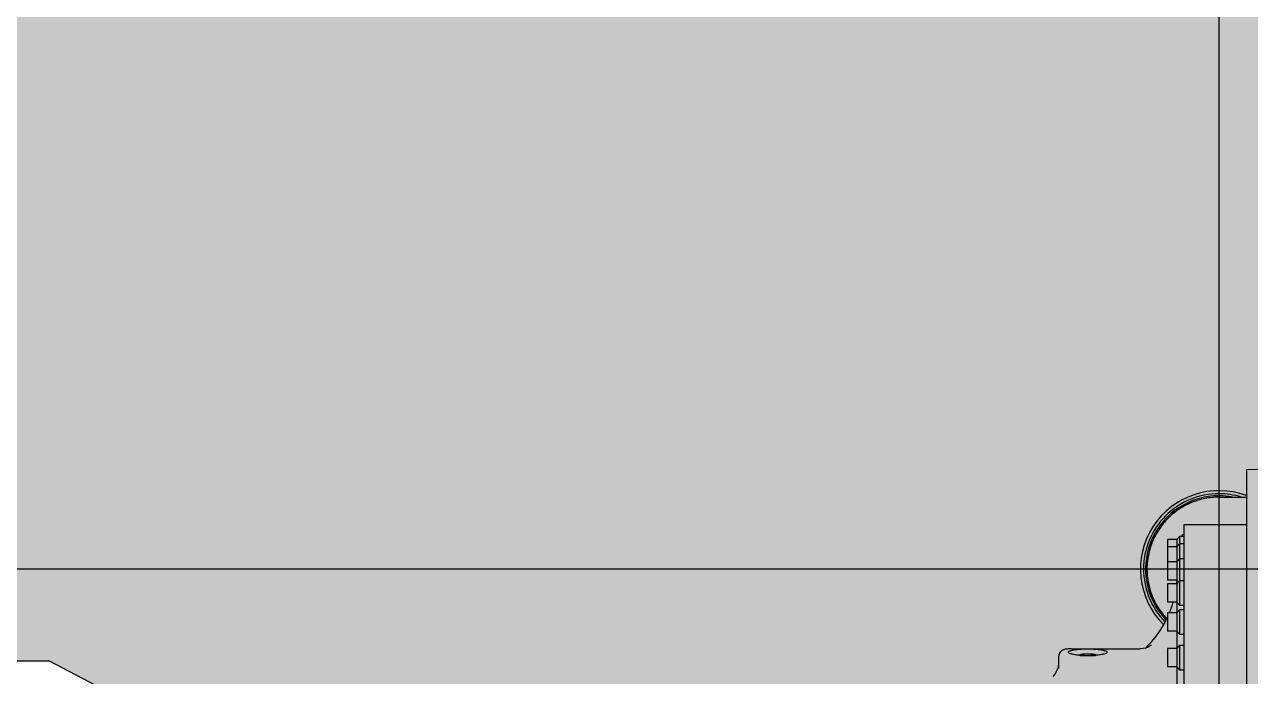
# Model space of a CAD drawing. Header units: millimetres. Extents: x -18489 to 17339, y -1599 to 10961.
# Drawn here: x -16884.8 to -16764.7, y 2144.8 to 2208.7 of the extents above; entities that cross this region are included whole.
import ezdxf

# ---------------------------------------------------------------- set-up
doc = ezdxf.new("R2010")
doc.units = ezdxf.units.MM
for name, color, linetype in [('188K-SM-03-F10-MECH-EQ-Y2257103$0$0 Xref', 8, 'Continuous'), ('188K-SM-03-F10-MECH-EQ-Y2257103$0$M-EQU-FOUNDATION', 8, 'Continuous'), ('188K-SM-03-F10-MECH-EQ-Y2257103$0$Micron CUP L10 HVAC EQU$0$M-MECH-EQU', 136, 'Continuous'), ('188K-SM-03-F10-MECH-EQ-Y2257103$0$Micron CUP L10 HVAC EQU$0$M-PHASE1 AREA', 252, 'Continuous')]:
    doc.layers.add(name, color=color, linetype=linetype)
pattern_1 = [(50, (4473.52, 709.2), (54.6554, -4.78173), [5.715, -62.865]), (355, (4473.52, 709.2), (-10.57303, 57.31705), [4.572, -50.29218]), (100.45144, (4478.076, 708.8), (44.08237, 52.53533), [4.857, -53.42707]), (46.1842, (4473.52, 724.44), (81.32371, -12.6127), [8.5725, -94.2975]), (96.63556, (4480.3, 723.39), (71.22124, 74.22784), [7.2855, -80.14068]), (351.18415, (4473.52, 724.44), (71.22124, 74.22784), [6.858, -75.43792]), (21, (4481.14, 720.63), (45.48432, -30.67956), [5.715, -62.865]), (326, (4481.14, 720.63), (18.54061, 55.25639), [4.572, -50.292]), (71.45144, (4484.93, 718.07), (64.02493, 24.57683), [4.857, -53.42698]), (37.5, (4473.521, 709.2), (0.926581, 25.366512), [0, -49.6824, 0, -51.054, 0, -50.4825]), (7.5, (4473.52, 709.2), (20.0459, 30.054172), [0, -29.1084, 0, -48.5394, 0, -19.2405]), (327.5, (4456.529, 709.2), (40.677179, -1.718623), [0, -19.05, 0, -59.436, 0, -78.867]), (317.5, (4448.91, 709.2), (44.438754, 7.62795), [0, -24.765, 0, -39.4716, 0, -56.007])]

# ---------------------------------------------------------------- blocks, each defined once
blk = doc.blocks.new('188K-SM-03-F10-MECH-EQ-Y2257103$0$Micron CUP L10 HVAC EQU$0$A$C0c53ceb0')
at = {"layer": '188K-SM-03-F10-MECH-EQ-Y2257103$0$Micron CUP L10 HVAC EQU$0$M-PHASE1 AREA'}
for p, q in [((-6246.39325, 13278.08583), (-6246.39325, 10033.4986)), ((-6219.49758, 12476.66688), (-6139.8827, 12479.44709)), ((-6219.49758, 12476.66037), (-6219.49758, 11155.90123)), ((-6246.39325, 12455.9493), (-6246.39325, 12450.95456)), ((-6246.3433, 12450.95454), (-6246.33983, 12455.94928)), ((-6246.3542, 12449.60608), (-6219.49758, 12449.60608)), ((-6219.49758, 12422.36767), (-6280.9009, 12422.36767)), ((-6280.9009, 12422.36767), (-6280.9009, 11210.79399)), ((-6287.62481, 12408.2019), (-6296.75919, 12408.2019)), ((-6296.75919, 12408.2019), (-6296.75919, 12368.36151)), ((-6287.62481, 12408.18191), (-6296.75919, 12408.18191)), ((-6287.62481, 12408.2019), (-6285.12272, 12411.14627)), ((-6287.62481, 12408.18191), (-6285.11286, 12411.13789)), ((-6287.62481, 12408.2019), (-6287.62481, 12368.36151)), ((-6282.49941, 12411.15788), (-6285.11286, 12411.15788)), ((-6285.11286, 12411.15788), (-6285.11286, 12403.79178)), ((-6280.9009, 12411.13789), (-6285.11286, 12411.13789)), ((-6282.49941, 12412.85269), (-6280.9009, 12412.85269)), ((-6282.49941, 12412.85269), (-6282.49941, 12411.13789)), ((-6287.62481, 12400.83369), (-6296.75919, 12400.83369)), ((-6287.62481, 12400.83369), (-6285.11286, 12403.78968)), ((-6280.9009, 12403.78968), (-6285.11286, 12403.78968)), ((-6285.11286, 12403.78968), (-6285.11286, 12343.76913)), ((-6287.62481, 12386.24967), (-6296.75919, 12386.24967)), ((-6287.62481, 12386.24967), (-6285.11286, 12389.20565)), ((-6280.9009, 12389.20565), (-6285.11286, 12389.20565)), ((-3683.5878, 12379.03032), (-8809.19869, 12379.03032)), ((-6287.62481, 12368.36151), (-6296.75919, 12368.36151)), ((-6287.62481, 12364.7497), (-6296.75919, 12364.7497)), ((-6296.75919, 12364.7497), (-6296.75919, 12346.72511)), ((-6287.62481, 12364.61327), (-6296.75919, 12364.61327)), ((-6287.62481, 12368.36151), (-6286.03221, 12366.48739)), ((-6287.62481, 12364.61327), (-6285.11286, 12367.56925)), ((-6287.62481, 12364.61327), (-6287.62481, 12346.72511)), ((-6287.24421, 12364.61327), (-6287.24421, 12367.91364)), ((-6280.9009, 12367.56925), (-6285.11286, 12367.56925)), ((-6287.62481, 12346.72511), (-6296.75919, 12346.72511)), ((-6287.62481, 12346.72511), (-6285.11286, 12343.76913)), ((-6287.24421, 12336.19662), (-6287.24421, 12346.27724)), ((-6294.94571, 12336.36907), (-6296.75919, 12336.36907)), ((-6296.75919, 12336.36907), (-6296.75919, 12318.30846)), ((-6287.62481, 12336.19662), (-6296.75919, 12336.19662)), ((-6287.62481, 12336.19662), (-6285.11286, 12339.1526)), ((-6287.62481, 12336.19662), (-6287.62481, 12318.30846)), ((-6285.11286, 12343.76913), (-6280.9009, 12343.76913)), ((-6280.9009, 12339.1526), (-6285.11286, 12339.1526)), ((-6285.11286, 12339.1526), (-6285.11286, 12315.35248)), ((-6287.62481, 12318.30846), (-6296.75919, 12318.30846)), ((-6287.62481, 12318.30846), (-6285.11286, 12315.35248)), ((-6287.24421, 12301.35712), (-6287.24421, 12317.86058)), ((-6285.11286, 12315.35248), (-6280.9009, 12315.35248)), ((-6390.76716, 12300.99675), (-6323.60642, 12300.99675)), ((-6323.22568, 12301.00059), (-6323.60536, 12300.99674)), ((-6320.68881, 12301.22512), (-6323.22568, 12301.00059)), ((-6318.49304, 12301.70911), (-6320.68881, 12301.22512)), ((-6316.56284, 12302.37754), (-6318.49304, 12301.70911)), ((-6314.84786, 12303.19046), (-6316.56284, 12302.37754)), ((-6313.4138, 12304.06352), (-6314.84786, 12303.19046)), ((-6312.61945, 12304.65071), (-6313.4138, 12304.06352)), ((-6312.57029, 12304.69038), (-6312.61945, 12304.65071)), ((-6287.62481, 12301.35712), (-6296.75919, 12301.35712)), ((-6296.75919, 12301.35712), (-6296.75919, 12283.46896)), ((-6287.62481, 12301.35712), (-6285.11286, 12304.3131)), ((-6287.62481, 12301.35712), (-6287.62481, 12283.46896)), ((-6280.9009, 12304.3131), (-6285.11286, 12304.3131)), ((-6285.11286, 12304.3131), (-6285.11286, 12280.51298)), ((-6403.6651, 12286.10021), (-6404.37285, 12281.60012)), ((-6403.45379, 12293.55192), (-6403.45379, 12281.83596)), ((-6407.07477, 12276.27508), (-6409.13067, 12273.88348)), ((-6404.37285, 12281.60012), (-6407.07477, 12276.27508)), ((-6287.62481, 12283.46896), (-6296.75919, 12283.46896)), ((-6287.62481, 12283.46896), (-6285.11286, 12280.51298)), ((-6287.24421, 12260.53295), (-6287.24421, 12283.02109)), ((-6285.11286, 12280.51298), (-6280.9009, 12280.51298))]:
    blk.add_line(p, q, dxfattribs=at)
for centre, radius, start, end in [((-6246.39325, 12379.03032), 76.91897, 69.52357114, 224.94230081), ((-6246.39325, 12379.03032), 71.92423, 90, 223.52705063), ((-6246.39325, 12379.03032), 70.57575, 89.96834303, 223.20917748), ((-6246.39325, 12379.03032), 71.92423, 79.42711874, 89.96021126), ((-6246.45448, 12378.62132), 74.33094, 72.9541782, 89.91322984), ((-6388.7373, 12374.77953), 101.49308, 354.25743841, 356.36731486), ((-6388.7373, 12374.77953), 101.49308, 337.61625142, 343.88222477), ((-6388.7373, 12374.77953), 101.49308, 313.62032441, 335.4410261), ((-6376.04276, 12379.99188), 85.66994, 265.39759368, 266.08199102), ((-6375.65756, 12385.60287), 91.29414, 266.0814244, 266.77616324), ((-6374.92383, 12400.73379), 106.44244, 266.83986747, 270.00648948), ((-6374.90886, 12256.70511), 38.97271, 87.7291923, 92.2708077), ((-6374.8281, 12398.34359), 104.05227, 269.95713091, 273.19651214), ((-6374.16017, 12385.60287), 91.29414, 273.22383676, 273.9185756), ((-6373.77497, 12379.99188), 85.66994, 273.91800898, 274.60240632)]:
    blk.add_arc(centre, radius, start, end, dxfattribs=at)
for points, knots in [([(-6246.39325, 12452.95226), (-6255.99058, 12452.95284), (-6275.42741, 12449.11339), (-6300.01875, 12432.66173), (-6316.47439, 12408.06982), (-6320.3155, 12388.63029), (-6320.31538, 12379.03032)], [0, 0, 0, 0, 0.249558444, 0.4999652231, 0.7503730049, 1, 1, 1, 1]), ([(-6246.3542, 12449.60608), (-6250.9663, 12449.60608), (-6260.21604, 12448.69637), (-6273.53782, 12444.65509), (-6285.82094, 12438.09213), (-6296.58632, 12429.25914), (-6305.4219, 12418.49576), (-6311.98716, 12406.2139), (-6316.03077, 12392.89256), (-6316.94083, 12383.64263), (-6316.94083, 12379.03032)], [0, 0, 0, 0, 0.1249993722, 0.2499985234, 0.3749973264, 0.4999979678, 0.6249973853, 0.7499979451, 0.874995117, 1, 1, 1, 1]), ([(-6320.31323, 12379.03035), (-6320.20548, 12369.41477), (-6316.60886, 12350.35195), (-6305.87826, 12334.18915), (-6299.43896, 12327.54766)], [0, 0, 0, 0, 0.5096879957, 1, 1, 1, 1]), ([(-6316.94083, 12379.03032), (-6316.94083, 12374.60462), (-6316.10351, 12365.73099), (-6312.37778, 12352.90854), (-6306.31979, 12341.00928), (-6300.85802, 12333.96589), (-6297.82975, 12330.7387)], [0, 0, 0, 0, 0.2500080008, 0.500001836, 0.7500030796, 1, 1, 1, 1]), ([(-6390.76716, 12300.99675), (-6392.20832, 12300.99675), (-6394.8843, 12300.86259), (-6398.8837, 12300.18942), (-6402.4444, 12297.89591), (-6403.45379, 12294.99952), (-6403.45379, 12293.55192)], [0, 0, 0, 0, 0.2633631369, 0.4893812112, 0.7354600137, 1, 1, 1, 1]), ([(-6393.93882, 12297.59586), (-6393.93882, 12298.0565), (-6393.01409, 12298.67258), (-6391.77273, 12299.15033), (-6390.83065, 12299.41248), (-6390.3051, 12299.53804)], [0, 0, 0, 0, 0.3257547543, 0.617885614, 1, 1, 1, 1]), ([(-6382.91698, 12294.59818), (-6384.42724, 12294.71986), (-6387.12813, 12295.01485), (-6390.22835, 12295.577), (-6392.15832, 12296.17935), (-6393.20607, 12296.62802), (-6393.93882, 12297.19585), (-6393.93882, 12297.59586)], [0, 0, 0, 0, 0.3878170284, 0.6936971747, 0.809096653, 0.8976143683, 1, 1, 1, 1]), ([(-6390.3051, 12299.53804), (-6388.09137, 12300.06695), (-6382.94911, 12300.69718), (-6377.79399, 12300.90038), (-6374.91178, 12300.90038)], [0, 0, 0, 0, 0.4412420888, 1, 1, 1, 1]), ([(-6374.90595, 12300.90038), (-6372.47704, 12300.90038), (-6367.977, 12300.75546), (-6362.68905, 12300.19895), (-6359.26242, 12299.51826), (-6357.49783, 12298.96071), (-6356.34598, 12298.43551), (-6355.87891, 12297.8428), (-6355.87891, 12297.59586)], [0, 0, 0, 0, 0.368842991, 0.6833220952, 0.8057743514, 0.8993439764, 0.9625010262, 1, 1, 1, 1]), ([(-6355.87891, 12297.59586), (-6355.87891, 12297.19585), (-6356.61165, 12296.62802), (-6357.65941, 12296.17935), (-6359.58938, 12295.577), (-6362.6896, 12295.01485), (-6365.39048, 12294.71986), (-6366.90075, 12294.59818)], [0, 0, 0, 0, 0.1023856317, 0.190903347, 0.3063028253, 0.6121829716, 1, 1, 1, 1]), ([(-6374.90886, 12295.84927), (-6375.14533, 12295.84503), (-6375.4999, 12295.83849), (-6375.97317, 12295.83046), (-6376.26792, 12295.82402), (-6376.50609, 12295.8221), (-6376.73562, 12295.8084), (-6377.02364, 12295.79279), (-6377.31126, 12295.77662), (-6377.54143, 12295.7638), (-6377.7141, 12295.75419), (-6377.8578, 12295.74612), (-6377.97319, 12295.7398), (-6378.04434, 12295.73554), (-6378.10348, 12295.73285), (-6378.15451, 12295.72754), (-6378.24522, 12295.71872), (-6378.42564, 12295.70073), (-6378.68389, 12295.67521), (-6378.99366, 12295.64454), (-6379.22578, 12295.62147), (-6379.38091, 12295.60621), (-6379.45779, 12295.59838), (-6379.52407, 12295.59249), (-6379.56798, 12295.58516), (-6379.61349, 12295.57828), (-6379.66983, 12295.56952), (-6379.76027, 12295.55561), (-6379.91841, 12295.53121), (-6380.14441, 12295.49638), (-6380.37034, 12295.46154), (-6380.52857, 12295.43716), (-6380.61887, 12295.42321), (-6380.67558, 12295.41454), (-6380.72032, 12295.4075), (-6380.76736, 12295.40082), (-6380.80965, 12295.38986), (-6380.86426, 12295.37732), (-6380.93572, 12295.36038), (-6381.02551, 12295.33929), (-6381.16891, 12295.30549), (-6381.31239, 12295.27171), (-6381.45582, 12295.23792), (-6381.56347, 12295.21258), (-6381.64399, 12295.19356), (-6381.69801, 12295.18091), (-6381.72442, 12295.17453), (-6381.74836, 12295.16938), (-6381.75957, 12295.16459), (-6381.77844, 12295.15758), (-6381.80588, 12295.14699), (-6381.85529, 12295.12822), (-6381.91685, 12295.10474), (-6381.9908, 12295.07657), (-6382.08938, 12295.03901), (-6382.18794, 12295.00144), (-6382.28658, 12294.96388), (-6382.34806, 12294.94039), (-6382.39144, 12294.92398), (-6382.41265, 12294.91573), (-6382.42555, 12294.91108), (-6382.43061, 12294.90582), (-6382.43961, 12294.89946), (-6382.45253, 12294.88916), (-6382.46918, 12294.87632), (-6382.48895, 12294.8609), (-6382.51538, 12294.84034), (-6382.56159, 12294.80437), (-6382.62764, 12294.75298), (-6382.70688, 12294.69131), (-6382.75972, 12294.65019), (-6382.78613, 12294.62964)], [0, 0, 0, 0, 0.0625, 0.09375, 0.125, 0.140625, 0.15625, 0.1875, 0.21875, 0.234375, 0.25, 0.265625, 0.2734375, 0.28125, 0.28515625, 0.2890625, 0.296875, 0.3125, 0.34375, 0.375, 0.40625, 0.4140625, 0.421875, 0.4296875, 0.43359375, 0.4375, 0.4453125, 0.453125, 0.46875, 0.5, 0.53125, 0.546875, 0.5546875, 0.5625, 0.56640625, 0.5703125, 0.578125, 0.5859375, 0.59375, 0.609375, 0.625, 0.65625, 0.671875, 0.6875, 0.703125, 0.70703125, 0.7109375, 0.71484375, 0.716796875, 0.71875, 0.7265625, 0.734375, 0.75, 0.765625, 0.78125, 0.8125, 0.828125, 0.84375, 0.8515625, 0.85546875, 0.857421875, 0.859375, 0.86328125, 0.8671875, 0.875, 0.8828125, 0.890625, 0.90625, 0.9375, 0.96875, 1, 1, 1, 1]), ([(-6376.45307, 12295.64722), (-6377.14245, 12295.61987), (-6378.39273, 12295.53753), (-6380.06517, 12295.30542), (-6381.14554, 12295.03234), (-6381.77342, 12294.73345), (-6381.83731, 12294.53975)], [0, 0, 0, 0, 0.3705336503, 0.6768039447, 0.8904572333, 1, 1, 1, 1]), ([(-6367.0316, 12294.62964), (-6367.05724, 12294.64979), (-6367.10852, 12294.6901), (-6367.18544, 12294.75056), (-6367.24955, 12294.80095), (-6367.29441, 12294.83622), (-6367.32007, 12294.85637), (-6367.33925, 12294.87149), (-6367.35543, 12294.88408), (-6367.36794, 12294.89417), (-6367.37675, 12294.90043), (-6367.38152, 12294.90554), (-6367.3946, 12294.9103), (-6367.41603, 12294.91868), (-6367.45992, 12294.9354), (-6367.52208, 12294.9593), (-6367.62184, 12294.99754), (-6367.72151, 12295.03579), (-6367.82124, 12295.07402), (-6367.89593, 12295.10271), (-6367.95851, 12295.12658), (-6368.00782, 12295.14577), (-6368.04034, 12295.15755), (-6368.06248, 12295.16745), (-6368.08969, 12295.17359), (-6368.11583, 12295.17986), (-6368.16865, 12295.19233), (-6368.24766, 12295.21106), (-6368.35313, 12295.23602), (-6368.49372, 12295.26931), (-6368.63434, 12295.3026), (-6368.77488, 12295.33589), (-6368.86289, 12295.35668), (-6368.9329, 12295.37336), (-6368.98649, 12295.38573), (-6369.02773, 12295.39649), (-6369.07472, 12295.40323), (-6369.11926, 12295.41029), (-6369.17577, 12295.41901), (-6369.26573, 12295.43302), (-6369.42336, 12295.45752), (-6369.64847, 12295.49252), (-6369.87351, 12295.52754), (-6370.05377, 12295.55551), (-6370.15469, 12295.57135), (-6370.22273, 12295.58173), (-6370.26629, 12295.58908), (-6370.33383, 12295.59513), (-6370.41181, 12295.60311), (-6370.51687, 12295.61351), (-6370.64782, 12295.62659), (-6370.85755, 12295.64746), (-6371.1196, 12295.67359), (-6371.38182, 12295.69965), (-6371.56511, 12295.71802), (-6371.6571, 12295.72703), (-6371.70911, 12295.73246), (-6371.76676, 12295.73509), (-6371.8369, 12295.73933), (-6371.95019, 12295.74558), (-6372.14796, 12295.75677), (-6372.4307, 12295.77265), (-6372.71349, 12295.7885), (-6372.93945, 12295.80133), (-6373.10972, 12295.81051), (-6373.24902, 12295.81959), (-6373.37114, 12295.82097), (-6373.4914, 12295.82338), (-6373.64236, 12295.82605), (-6373.88354, 12295.8305), (-6374.30576, 12295.83821), (-6374.66762, 12295.84485), (-6374.90886, 12295.84927)], [0, 0, 0, 0, 0.03125, 0.0625, 0.09375, 0.109375, 0.1171875, 0.125, 0.1328125, 0.13671875, 0.140625, 0.142578125, 0.14453125, 0.1484375, 0.15625, 0.171875, 0.1875, 0.21875, 0.234375, 0.25, 0.265625, 0.2734375, 0.28125, 0.28515625, 0.2890625, 0.29296875, 0.296875, 0.3125, 0.328125, 0.34375, 0.375, 0.390625, 0.40625, 0.4140625, 0.421875, 0.4296875, 0.43359375, 0.4375, 0.4453125, 0.453125, 0.46875, 0.5, 0.53125, 0.546875, 0.5625, 0.56640625, 0.5703125, 0.578125, 0.5859375, 0.59375, 0.609375, 0.625, 0.65625, 0.6875, 0.703125, 0.7109375, 0.71484375, 0.71875, 0.7265625, 0.734375, 0.75, 0.78125, 0.8125, 0.828125, 0.84375, 0.859375, 0.8671875, 0.875, 0.890625, 0.90625, 0.9375, 1, 1, 1, 1]), ([(-6368.65651, 12294.99524), (-6369.2743, 12295.21854), (-6370.85487, 12295.48428), (-6372.43463, 12295.61033), (-6373.36466, 12295.64722)], [0, 0, 0, 0, 0.413755808, 1, 1, 1, 1]), ([(-6367.98041, 12294.53975), (-6368.01316, 12294.639), (-6368.2436, 12294.83338), (-6368.49454, 12294.93669), (-6368.65651, 12294.99524)], [0, 0, 0, 0, 0.3776700724, 1, 1, 1, 1])]:
    blk.add_open_spline(points, degree=3, knots=knots, dxfattribs=at)
blk.add_wipeout([(-7038.0419, 11420.48894), (-7554.40914, 11420.48894), (-7554.40914, 11159.76789), (-7960.39812, 11159.76789), (-7960.39812, 11420.48894), (-8476.76535, 11420.48894), (-8476.76535, 12212.67494), (-8268.57132, 12212.67494), (-8122.15935, 12289.17848), (-7960.39812, 12289.17848), (-7960.39812, 12473.39598), (-7554.40914, 12473.39598), (-7554.40914, 12289.17848), (-7413.8726, 12289.17848), (-7392.6479, 12289.17848), (-7246.23594, 12212.67494), (-7038.0419, 12212.67494), (-7038.0419, 12069.47408), (-7021.29485, 12063.8577), (-7021.29485, 12133.76083), (-6989.57697, 12133.76083), (-6989.57697, 11499.40304), (-7021.29485, 11499.40304), (-7021.29485, 11569.30617), (-7038.0419, 11563.68979)]).dxf.layer = '188K-SM-03-F10-MECH-EQ-Y2257103$0$Micron CUP L10 HVAC EQU$0$M-PHASE1 AREA'
for p in [(-7554.40914, 12289.17848), (-7216.61362, 12197.19661)]:
    blk.add_line(p, (-7392.6479, 12289.17848), dxfattribs=at)
blk = doc.blocks.new('188K-SM-03-F10-MECH-EQ-Y2257103$0$Micron CUP L10 HVAC EQU')
at = {"layer": '188K-SM-03-F10-MECH-EQ-Y2257103$0$Micron CUP L10 HVAC EQU$0$M-MECH-EQU'}
blk.add_blockref('188K-SM-03-F10-MECH-EQ-Y2257103$0$Micron CUP L10 HVAC EQU$0$A$C0c53ceb0', (-206166.7, 2082.2), dxfattribs=at)
blk = doc.blocks.new('188K-SM-03-F10-MECH-EQ-Y2257103')
at = {"layer": '188K-SM-03-F10-MECH-EQ-Y2257103$0$M-EQU-FOUNDATION'}
h = blk.add_hatch(dxfattribs=at)
h.set_pattern_fill('AR-CONC', color=256, scale=0.3)
h.set_pattern_definition(pattern_1)
h.paths.add_polyline_path([(-17043.15, 4192.46), (-16393.15, 4192.46), (-16393.15, 1372.46), (-17043.15, 1372.46)], flags=16)
h.paths.add_polyline_path([(-17048.15, 4197.46), (-16388.15, 4197.46), (-16388.15, 1367.46), (-17048.15, 1367.46)])
h = blk.add_hatch(dxfattribs=at)
h.set_pattern_fill('AR-CONC', color=256, scale=0.3)
h.set_pattern_definition(pattern_1)
h.paths.add_polyline_path([(-17033.15, 4182.46), (-16403.15, 4182.46), (-16403.15, 1382.46), (-17033.15, 1382.46)])
at = {"layer": '188K-SM-03-F10-MECH-EQ-Y2257103$0$0 Xref', "xscale": 0.1, "yscale": 0.1, "zscale": 0.1}
blk.add_blockref('188K-SM-03-F10-MECH-EQ-Y2257103$0$Micron CUP L10 HVAC EQU', (4473.52, 709.2), dxfattribs=at)

msp = doc.modelspace()

# ---------------------------------------------------------------- block references
msp.add_blockref('188K-SM-03-F10-MECH-EQ-Y2257103', (0, 0))

doc.saveas('drawing.dxf')
